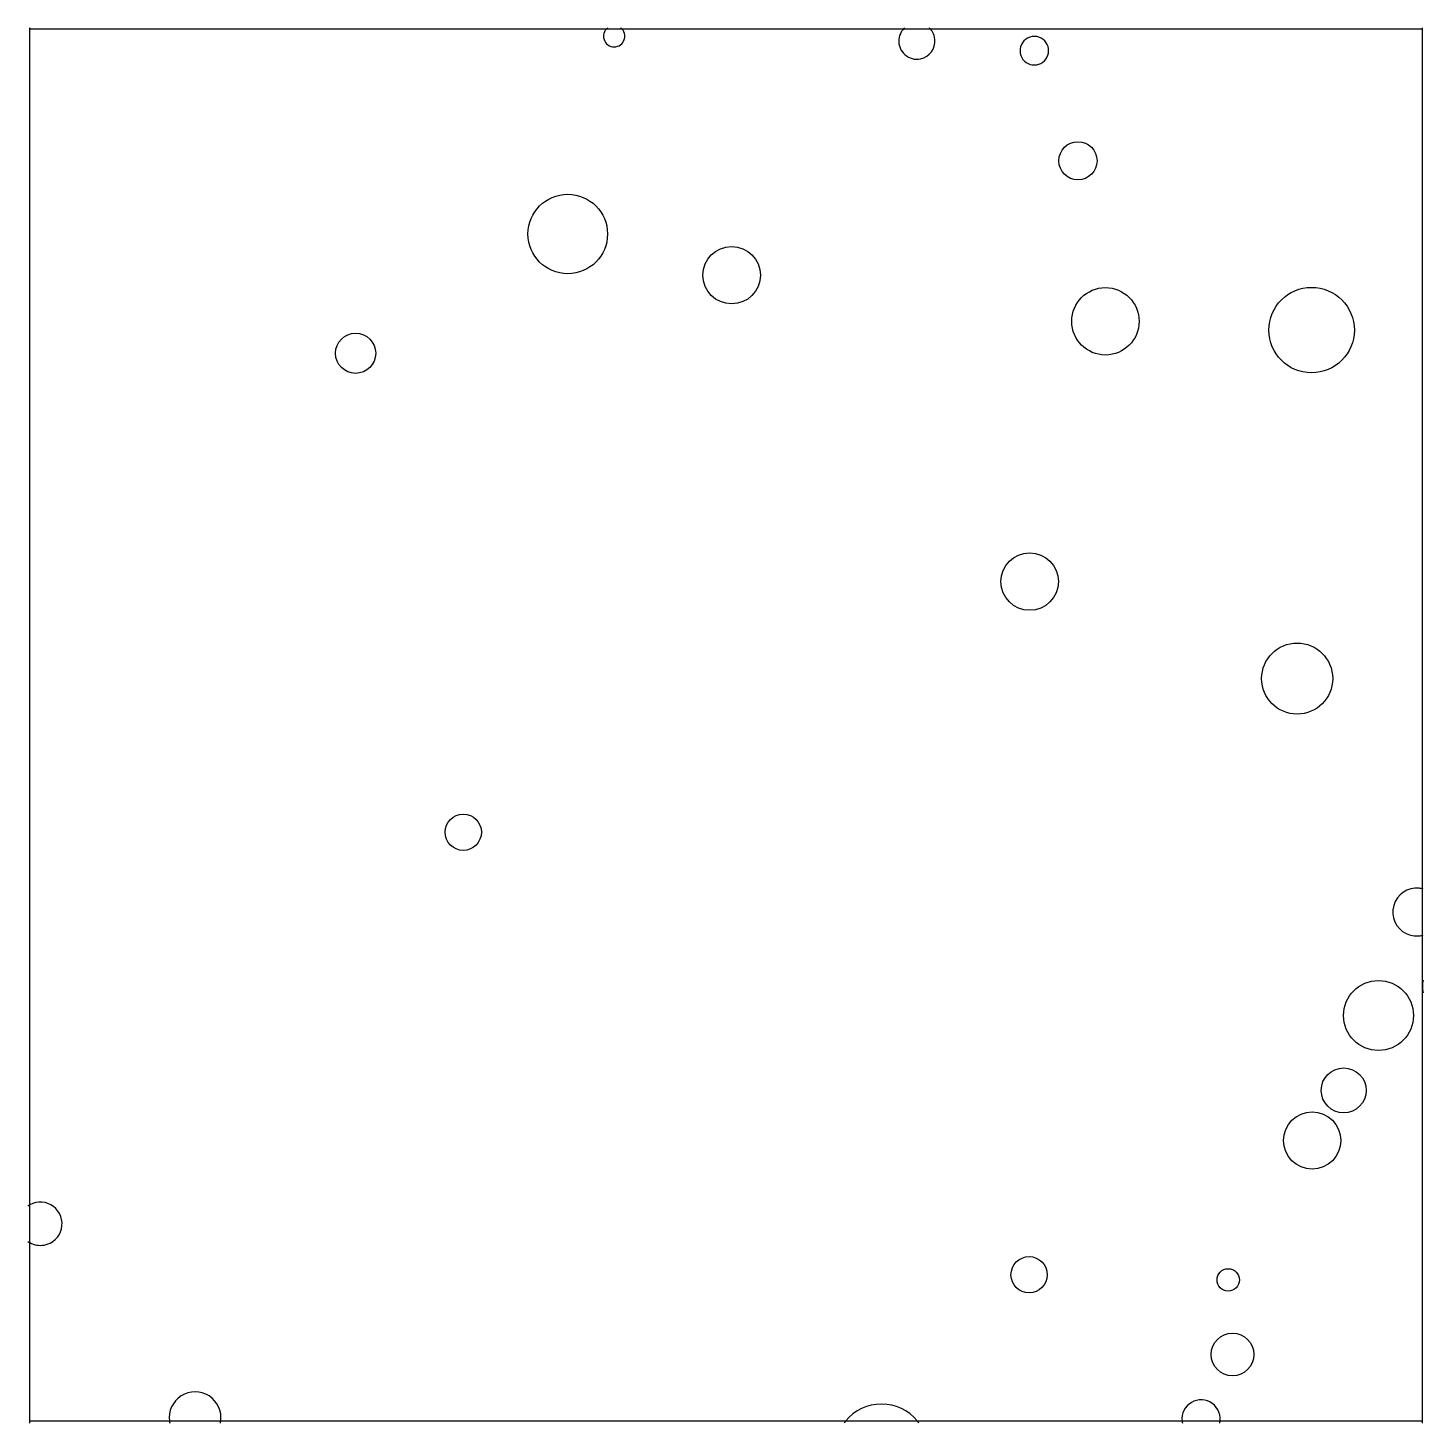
# Model space of a CAD drawing. Extents: x 1.067 to 2.053, y 5.538 to 6.524.
import ezdxf

# ---------------------------------------------------------------- set-up
doc = ezdxf.new("R2010")
doc.units = 0
doc.layers.add('LAYER1', color=7, linetype='CONTINUOUS')
doc.layers.add('LAYER12', color=5, linetype='CONTINUOUS')

msp = doc.modelspace()

# ---------------------------------------------------------------- linework, layer by layer
at = {"layer": 'LAYER1', "color": 7, "linetype": 'CONTINUOUS'}
for centre, radius in [((1.809, 6.4303), 0.0135), ((1.4485, 6.3786), 0.0281), ((1.5643, 6.3495), 0.0203), ((1.8284, 6.3169), 0.0238), ((1.9741, 6.3107), 0.0302), ((1.2986, 6.2943), 0.0142), ((1.7749, 6.133), 0.0203), ((1.9639, 6.0645), 0.0251), ((1.3747, 5.9559), 0.0128), ((2.0214, 5.8264), 0.0247), ((1.9968, 5.7735), 0.0159), ((1.9745, 5.7381), 0.0202), ((1.7745, 5.6433), 0.0128), ((1.9152, 5.6396), 0.0079), ((1.9182, 5.5869), 0.0151)]:
    msp.add_circle(centre, radius, dxfattribs=at)
for centre, radius, start, end in [((1.4813, 6.5183), 0.0075, 154.8796, -162.4597), ((1.4813, 6.5183), 0.0075, 136.106, 154.8827), ((1.4813, 6.5183), 0.0075, 128.0677, 136.1042), ((1.4813, 6.5183), 0.0075, 43.894, 51.9779), ((1.4813, 6.5183), 0.0075, 25.12, 43.8916), ((1.4813, 6.5183), 0.0075, -17.5392, 25.1189), ((1.6952, 6.5149), 0.0128, 149.404, 175.3223), ((1.6952, 6.5149), 0.0128, 138.1498, 149.4046), ((1.6952, 6.5149), 0.0128, 133.7387, 138.1519), ((1.6952, 6.5149), 0.0128, 41.8502, 46.2752), ((1.6952, 6.5149), 0.0128, 30.5957, 41.8509), ((1.6952, 6.5149), 0.0128, 4.678, 30.5942), ((1.7782, 6.5081), 0.0101, 51.9002, 128.1003), ((1.4813, 6.5183), 0.0075, -162.4605, -89.5566), ((1.4813, 6.5183), 0.0075, -89.5565, -17.5408), ((1.6952, 6.5149), 0.0128, 175.3221, -78.2455), ((1.6952, 6.5149), 0.0128, -78.2456, 4.6772), ((1.7782, 6.5081), 0.0101, 128.1003, -89.5405), ((1.7782, 6.5081), 0.0101, -89.5405, 51.9007), ((2.0484, 5.8995), 0.0169, 84.09, -115.9926), ((2.0484, 5.8995), 0.0169, 74.614, 84.0895), ((2.0484, 5.8995), 0.0169, -115.9926, -84.089), ((2.0484, 5.8995), 0.0169, -84.0896, -74.618), ((2.074, 5.847), 0.0216, 168.0395, -168.0537), ((1.0759, 5.6793), 0.0153, 119.1632, 125.2914), ((1.0759, 5.6793), 0.0153, -80.0039, 119.1627), ((1.0759, 5.6793), 0.0153, -125.2905, -119.1626), ((1.0759, 5.6793), 0.0153, -119.1632, -80.004), ((1.1852, 5.5422), 0.0183, -7.557, -172.443), ((1.6702, 5.5192), 0.0327, 39.1335, 140.8664), ((1.896, 5.5414), 0.0135, -12.6245, -173.0287), ((1.1852, 5.5422), 0.0183, -172.443, -168.2621), ((1.1852, 5.5422), 0.0183, -11.737, -7.5573), ((1.6702, 5.5192), 0.0327, 140.8665, 143.7801), ((1.6702, 5.5192), 0.0327, 36.2199, 39.133), ((1.896, 5.5414), 0.0135, -173.0297, -167.3752), ((1.896, 5.5414), 0.0135, -12.6245, -6.9712)]:
    msp.add_arc(centre, radius, start, end, dxfattribs=at)
at = {"layer": 'LAYER12', "color": 5, "linetype": 'CONTINUOUS'}
for points in [[(1.0685, 6.5242), (1.0685, 6.5242)], [(1.0685, 6.5242), (1.0685, 6.5235)], [(1.0685, 6.5235), (1.0685, 6.5242)], [(1.0685, 6.5235), (1.0685, 6.5242)], [(1.0685, 6.5242), (1.0685, 6.5242)], [(1.0685, 6.5235), (1.0685, 6.5235)], [(1.0685, 6.5215), (1.0685, 6.5235)], [(1.0685, 6.5235), (2.0501, 6.5235)], [(1.0685, 6.516), (1.0685, 6.5215)], [(2.0501, 6.5235), (2.0528, 6.5235)], [(2.0522, 6.5242), (2.0522, 6.516)], [(1.0685, 5.5398), (1.0685, 6.516)], [(2.0522, 6.516), (2.0522, 5.5385)], [(2.0528, 5.5398), (1.0685, 5.5398)], [(1.0685, 5.5385), (1.0685, 5.5398)]]:
    msp.add_lwpolyline(points, dxfattribs=at)

doc.saveas('drawing.dxf')
